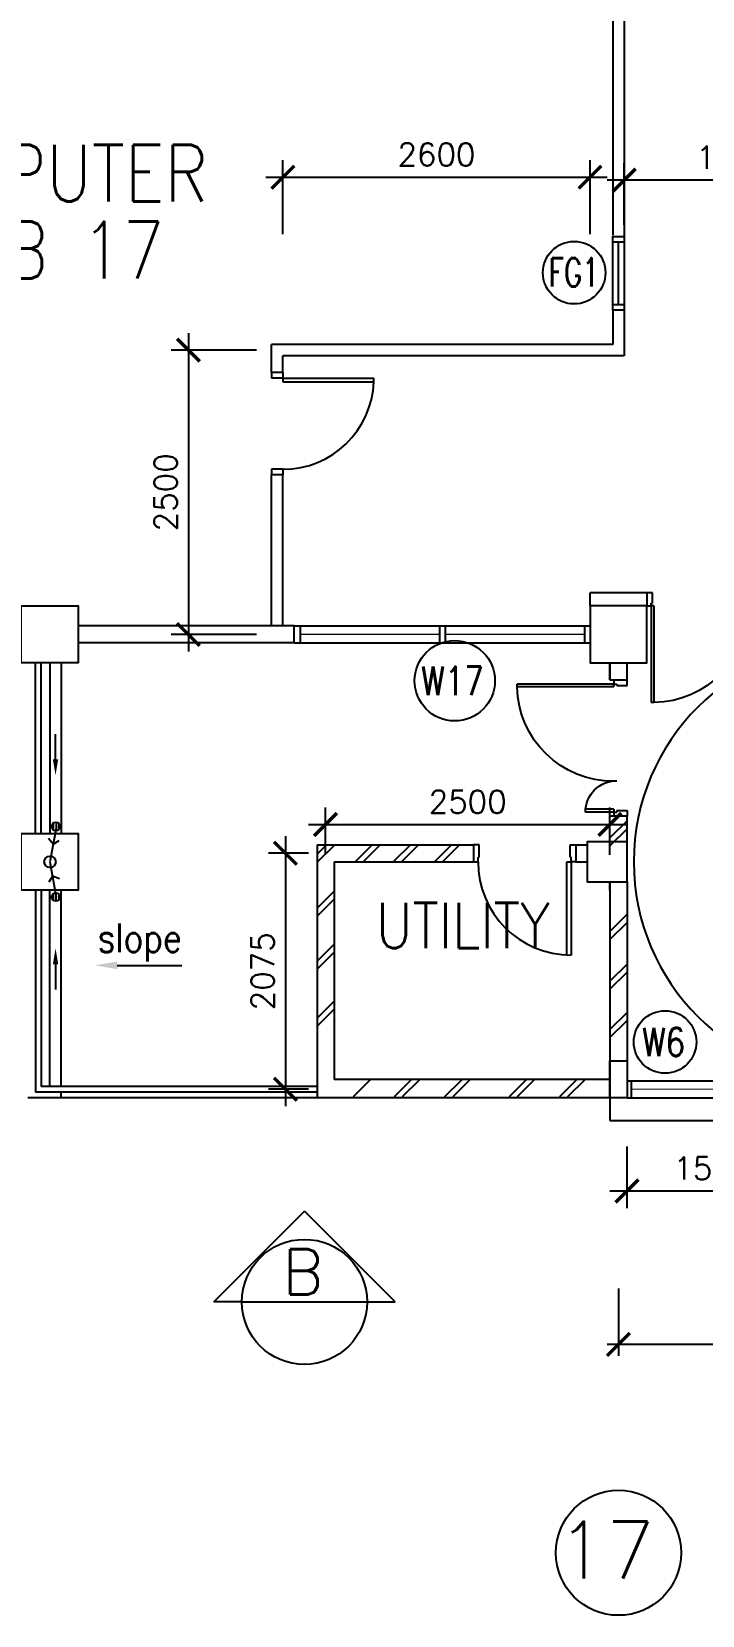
# Model space of a CAD drawing. Extents: x 2266480 to 2405436, y -858634 to -757865.
# Drawn here: x 2345360 to 2351256, y -847051 to -833124 of the extents above; entities that cross this region are included whole.
import ezdxf

# ---------------------------------------------------------------- set-up
doc = ezdxf.new("R2010")
doc.units = 0
doc.header["$LTSCALE"] = 10
doc.header["$MEASUREMENT"] = 0
doc.layers.get('0').update_dxf_attribs({"linetype": 'CONTINUOUS'})
doc.layers.get('DEFPOINTS').update_dxf_attribs({"linetype": 'CONTINUOUS'})
for name, color, linetype in [('AR', 7, 'CONTINUOUS'), ('COL', 3, 'CONTINUOUS'), ('DIM', 7, 'CONTINUOUS'), ('DOOR', 5, 'CONTINUOUS'), ('DR', 7, 'CONTINUOUS'), ('extension', 1, 'CONTINUOUS'), ('FG-T', 7, 'CONTINUOUS'), ('GRID-T', 7, 'CONTINUOUS'), ('H', 1, 'CONTINUOUS'), ('hatch', 7, 'CONTINUOUS'), ('LINE', 7, 'CONTINUOUS'), ('partition', 7, 'CONTINUOUS'), ('rail', 1, 'CONTINUOUS'), ('RWDP', 145, 'CONTINUOUS'), ('SPEC', 7, 'CONTINUOUS'), ('stair', 7, 'CONTINUOUS'), ('T50', 4, 'CONTINUOUS'), ('WALL', 2, 'CONTINUOUS'), ('WIN', 5, 'CONTINUOUS'), ('WIN-T', 7, 'CONTINUOUS')]:
    doc.layers.add(name, color=color, linetype=linetype)
doc.styles.add('ROMANS', font='romans')
doc.styles.get("Standard").update_dxf_attribs({"font": 'ROMANS.SHX'})
doc.dimstyles.new('STANDARD$0', dxfattribs={"dimscale": 0, "dimtxt": 8, "dimasz": 6, "dimexe": 1, "dimexo": 1, "dimgap": 3, "dimtad": 1, "dimdec": 0, "dimlfac": -1, "dimrnd": 1, "dimzin": 0, "dimdsep": 46, "dimtxsty": 'Standard', "dimcen": 0, "dimclrd": 5, "dimclre": 250, "dimadec": 0, "dimazin": 0, "dimtfac": 1, "dimtdec": 4, "dimtofl": 0, "dimtmove": 0, "dimatfit": 3, "dimfxl": 1, "dimtolj": 1, "dimtzin": 0, "dimarcsym": 0})

# ---------------------------------------------------------------- blocks, each defined once
blk = doc.blocks.new('FG')
at = {"layer": 'LINE', "linetype": 'Continuous'}
for points in [[(0, 0), (50, 0), (50, 100), (0, 100)], [(600, 0), (650, 0), (650, 100), (600, 100)]]:
    blk.add_lwpolyline(points, close=True, dxfattribs=at)
at = {"layer": 'LINE', "color": 5, "linetype": 'Continuous'}
for points in [[(600, 100), (50, 100)], [(50, 0), (600, 0)]]:
    blk.add_lwpolyline(points, dxfattribs=at)
at = {"layer": 'LINE', "color": 1, "linetype": 'Continuous'}
blk.add_lwpolyline([(50, 50), (600, 50)], dxfattribs=at)
blk = doc.blocks.new('_ARCHTICK')
at = {"color": 0, "linetype": 'ByBlock', "const_width": 0.15}
blk.add_lwpolyline([(-0.5, -0.5), (0.5, 0.5)], dxfattribs=at)
blk = doc.blocks.new('*D117')
at = {"layer": 'DEFPOINTS', "color": 0, "transparency": 16777216}
for p in [(2350569, -834430), (2350569, -834972), (2352519, -834972)]:
    blk.add_point(p, dxfattribs=at)
at = {"layer": 'DR', "color": 7, "lineweight": -2, "transparency": 16777216}
for p, q in [((2350569, -834822), (2350569, -834280)), ((2352519, -834822), (2352519, -834280)), ((2352669, -834430), (2350419, -834430))]:
    blk.add_line(p, q, dxfattribs=at)
at = {"layer": 'DR', "color": 7, "lineweight": -2, "transparency": 16777216, "xscale": 200, "yscale": 200, "zscale": 200, "rotation": 180}
blk.add_blockref('_ARCHTICK', (2350569, -834430), dxfattribs=at)
at = {"layer": 'DR', "color": 7, "lineweight": -2, "transparency": 16777216, "xscale": 200, "yscale": 200, "zscale": 200}
blk.add_blockref('_ARCHTICK', (2352519, -834430), dxfattribs=at)
at = {"layer": 'DR', "color": 7, "transparency": 16777216, "insert": (2351544, -834230), "char_height": 200, "attachment_point": 5, "style": 'ROMANS'}
blk.add_mtext('\\A1;1950', dxfattribs=at)
blk = doc.blocks.new('D900')
at = {"layer": 'DOOR', "color": 7}
for p, q in [((50, 100), (50, 899)), ((80, 899), (50, 899)), ((80, 100), (80, 899)), ((0, 100), (0, 0)), ((0, 100), (50, 100)), ((0, 0), (50, 0)), ((50, 100), (50, 0)), ((50, 100), (80, 100)), ((850, 100), (850, 0)), ((850, 100), (900, 100)), ((850, 0), (900, 0)), ((900, 100), (900, 0))]:
    blk.add_line(p, q, dxfattribs=at)
blk.add_arc((50, 100), 800, 0, 87.8509, dxfattribs=at)
blk = doc.blocks.new('*D129')
at = {"layer": 'DEFPOINTS', "color": 0, "transparency": 16777216}
for p in [(2350519, -844077), (2357719, -844077), (2350519, -844668)]:
    blk.add_point(p, dxfattribs=at)
at = {"layer": 'DIM', "color": 7, "lineweight": -2, "transparency": 16777216}
for p, q in [((2350519, -844177), (2350519, -844768)), ((2357719, -844177), (2357719, -844768)), ((2357819, -844668), (2350419, -844668))]:
    blk.add_line(p, q, dxfattribs=at)
at = {"layer": 'DIM', "color": 7, "lineweight": -2, "transparency": 16777216, "xscale": 200, "yscale": 200, "zscale": 200}
for p, rotation in [((2350519, -844668), 180.0000000117561), ((2357719, -844668), 1.175611608061899e-08)]:
    blk.add_blockref('_ARCHTICK', p, dxfattribs=dict(at, rotation=rotation))
at = {"layer": 'DIM', "color": 7, "transparency": 16777216, "insert": (2354119, -844468), "char_height": 200, "attachment_point": 5, "rotation": 0, "style": 'ROMANS'}
blk.add_mtext('\\A1;7200', dxfattribs=at)
blk = doc.blocks.new('D1200')
at = {"layer": 'DR', "color": 7}
for p, q in [((37, 115), (37, 965)), ((62, 115), (62, 965)), ((1138, 115), (1138, 364)), ((1163, 115), (1163, 365)), ((0, 115), (37, 115)), ((37, 115), (37, 90)), ((62, 115), (37, 115)), ((37, 90), (50, 90)), ((50, 90), (50, 0)), ((1138, 115), (1163, 115)), ((1150, 90), (1150, 0)), ((1150, 90), (1163, 90)), ((1163, 115), (1163, 90)), ((1163, 115), (1200, 115))]:
    blk.add_line(p, q, dxfattribs=at)
blk.add_arc((1163, 90), 275, 90, 180, dxfattribs=at)
at = {"layer": 'WIN', "color": 7}
for p, q in [((62, 965), (37, 965)), ((62, 965), (62, 965)), ((50, 0), (0, 0)), ((1150, 0), (1200, 0))]:
    blk.add_line(p, q, dxfattribs=at)
blk.add_arc((50, 125), 840, 359.3227, 89.147, dxfattribs=at)
blk = doc.blocks.new('*D132')
at = {"layer": 'DEFPOINTS', "color": 0, "transparency": 16777216}
for p in [(2350594, -842778), (2352094, -842778), (2352094, -843319)]:
    blk.add_point(p, dxfattribs=at)
at = {"layer": 'WIN', "color": 7, "lineweight": -2, "transparency": 16777216}
for p, q in [((2350594, -842928), (2350594, -843469)), ((2352094, -842928), (2352094, -843469)), ((2350444, -843319), (2352244, -843319))]:
    blk.add_line(p, q, dxfattribs=at)
at = {"layer": 'WIN', "color": 7, "lineweight": -2, "transparency": 16777216, "xscale": 200, "yscale": 200, "zscale": 200, "rotation": 180}
blk.add_blockref('_ARCHTICK', (2350594, -843319), dxfattribs=at)
at = {"layer": 'WIN', "color": 7, "lineweight": -2, "transparency": 16777216, "xscale": 200, "yscale": 200, "zscale": 200}
blk.add_blockref('_ARCHTICK', (2352094, -843319), dxfattribs=at)
at = {"layer": 'WIN', "color": 7, "transparency": 16777216, "insert": (2351344, -843119), "char_height": 200, "attachment_point": 5, "style": 'ROMANS'}
blk.add_mtext('\\A1;1500', dxfattribs=at)
blk = doc.blocks.new('*D316')
at = {"layer": 'DEFPOINTS', "color": 0, "transparency": 16777216}
for p in [(2350444, -840096), (2347944, -840512), (2350444, -840512)]:
    blk.add_point(p, dxfattribs=at)
at = {"layer": 'DIM', "color": 7, "lineweight": -2, "transparency": 16777216}
for p, q in [((2347944, -840362), (2347944, -839946)), ((2350444, -840362), (2350444, -839946)), ((2347794, -840096), (2350594, -840096))]:
    blk.add_line(p, q, dxfattribs=at)
at = {"layer": 'DIM', "color": 7, "lineweight": -2, "transparency": 16777216, "xscale": 200, "yscale": 200, "zscale": 200, "rotation": 180}
blk.add_blockref('_ARCHTICK', (2347944, -840096), dxfattribs=at)
at = {"layer": 'DIM', "color": 7, "lineweight": -2, "transparency": 16777216, "xscale": 200, "yscale": 200, "zscale": 200}
blk.add_blockref('_ARCHTICK', (2350444, -840096), dxfattribs=at)
at = {"layer": 'DIM', "color": 7, "transparency": 16777216, "insert": (2349194, -839896), "char_height": 200, "attachment_point": 5, "style": 'ROMANS'}
blk.add_mtext('\\A1;2500', dxfattribs=at)
blk = doc.blocks.new('*D317')
at = {"layer": 'DEFPOINTS', "color": 0, "transparency": 16777216}
for p in [(2347944, -840349), (2347591, -842424), (2347944, -842424)]:
    blk.add_point(p, dxfattribs=at)
at = {"layer": 'DIM', "color": 7, "lineweight": -2, "transparency": 16777216}
for p, q in [((2347591, -840199), (2347591, -842574)), ((2347794, -840349), (2347441, -840349)), ((2347794, -842424), (2347441, -842424))]:
    blk.add_line(p, q, dxfattribs=at)
at = {"layer": 'DIM', "color": 7, "lineweight": -2, "transparency": 16777216, "xscale": 200, "yscale": 200, "zscale": 200}
for p, rotation in [((2347591, -840349), 90), ((2347591, -842424), 270)]:
    blk.add_blockref('_ARCHTICK', p, dxfattribs=dict(at, rotation=rotation))
at = {"layer": 'DIM', "color": 7, "transparency": 16777216, "insert": (2347391, -841387), "char_height": 200, "attachment_point": 5, "rotation": 90, "style": 'ROMANS'}
blk.add_mtext('\\A1;2075', dxfattribs=at)
blk = doc.blocks.new('DR-900-B')
at = {"layer": 'DR'}
for p, q in [((0, 900), (-150, 900)), ((-150, 900), (-150, 860)), ((-150, 860), (-110, 860)), ((-110, 860), (-110, 850)), ((-110, 850), (0, 850)), ((0, 850), (0, 900)), ((-150, 40), (-970, 40)), ((-969, 80), (-150, 80)), ((-150, 80), (-150, 40)), ((-150, 40), (-110, 40)), ((-150, 0), (-150, 40)), ((0, 0), (-150, 0)), ((-110, 50), (0, 50)), ((-110, 40), (-110, 50)), ((0, 50), (0, 0))]:
    blk.add_line(p, q, dxfattribs=at)
blk.add_arc((-150, 40), 820, 90, 180, dxfattribs=at)
blk = doc.blocks.new('*D377')
at = {"layer": 'DEFPOINTS', "color": 0, "transparency": 16777216}
for p in [(2350269, -834404), (2347569, -835054), (2350269, -835054)]:
    blk.add_point(p, dxfattribs=at)
at = {"layer": 'partition', "color": 7, "lineweight": -2, "transparency": 16777216}
for p, q in [((2347569, -834904), (2347569, -834254)), ((2350269, -834904), (2350269, -834254)), ((2347419, -834404), (2350419, -834404))]:
    blk.add_line(p, q, dxfattribs=at)
at = {"layer": 'partition', "color": 7, "lineweight": -2, "transparency": 16777216, "xscale": 200, "yscale": 200, "zscale": 200, "rotation": 180}
blk.add_blockref('_ARCHTICK', (2347569, -834404), dxfattribs=at)
at = {"layer": 'partition', "color": 7, "lineweight": -2, "transparency": 16777216, "xscale": 200, "yscale": 200, "zscale": 200}
blk.add_blockref('_ARCHTICK', (2350269, -834404), dxfattribs=at)
at = {"layer": 'partition', "color": 7, "transparency": 16777216, "insert": (2348919, -834204), "char_height": 200, "attachment_point": 5, "style": 'ROMANS'}
blk.add_mtext('\\A1;2600', dxfattribs=at)
blk = doc.blocks.new('*D378')
at = {"layer": 'DEFPOINTS', "color": 0, "transparency": 16777216}
for p in [(2347488, -835924), (2346738, -838425), (2347488, -838425)]:
    blk.add_point(p, dxfattribs=at)
at = {"layer": 'partition', "color": 7, "lineweight": -2, "transparency": 16777216}
for p, q in [((2346738, -835774), (2346738, -838575)), ((2347338, -835924), (2346588, -835924)), ((2347338, -838425), (2346588, -838425))]:
    blk.add_line(p, q, dxfattribs=at)
at = {"layer": 'partition', "color": 7, "lineweight": -2, "transparency": 16777216, "xscale": 200, "yscale": 200, "zscale": 200}
for p, rotation in [((2346738, -835924), 90), ((2346738, -838425), 270)]:
    blk.add_blockref('_ARCHTICK', p, dxfattribs=dict(at, rotation=rotation))
at = {"layer": 'partition', "color": 7, "transparency": 16777216, "insert": (2346538, -837175), "char_height": 200, "attachment_point": 5, "rotation": 90, "style": 'ROMANS'}
blk.add_mtext('\\A1;2500', dxfattribs=at)

msp = doc.modelspace()

# ---------------------------------------------------------------- hatches: boundary and pattern name
at = {"layer": 'RWDP'}
h = msp.add_hatch(dxfattribs=at)
h.set_pattern_fill('ANSI31', color=0, scale=200, angle=45, style=0)
h.set_pattern_definition([(270, (654977.73, -1680496.89), (-25, -5e-15), [])])
edge = h.paths.add_edge_path()
edge.add_arc((2345573, -840114.2), 37.5, 0, 360)
h = msp.add_hatch(dxfattribs=at)
h.set_pattern_fill('ANSI31', color=0, scale=200, angle=45, style=0)
h.set_pattern_definition([(90, (654976.236, -351.318), (-25, 5e-15), [])])
edge = h.paths.add_edge_path()
edge.add_arc((2345571.5, -840734), 37.5, 0, 360)

# ---------------------------------------------------------------- linework, layer by layer
at = {"color": 0}
for p, q in [((2345519.4, -838674.1), (2345519.4, -840174.1)), ((2345619.4, -838674.1), (2345619.4, -840174.1)), ((2345570.1, -839523.2), (2345570.1, -839302)), ((2345519.4, -842399.1), (2345519.4, -840674.1)), ((2345619.4, -842399.1), (2345619.4, -840674.1)), ((2345570.1, -841325), (2345570.1, -841546.2)), ((2346113, -841334.7, 0), (2346680.2, -841334.7, 0)), ((2347944.4, -842499.1), (2345326.4, -842499.1)), ((2345619.4, -842499.1), (2345619.4, -842449.1))]:
    msp.add_line(p, q, dxfattribs=at)
for points in [[(2345546.8, -839523.2), (2345593.5, -839523.2), (2345570.1, -839663.2)], [(2345546.8, -841325), (2345593.5, -841325), (2345570.1, -841185)], [(2346113, -841301.4, 0), (2346113, -841368.1, 0), (2345913, -841334.7, 0)]]:
    msp.add_solid(points, dxfattribs=at)
at = {"layer": 'AR', "color": 0}
for p, q in [((2346961.6, -844294.6), (2347758.5, -843497.7)), ((2348555.5, -844294.6), (2347758.5, -843497.7)), ((2347208.5, -844294.6), (2346961.6, -844294.6)), ((2347208.5, -844294.6), (2348308.5, -844294.6)), ((2348308.5, -844294.6), (2348555.5, -844294.6))]:
    msp.add_line(p, q, dxfattribs=at)
msp.add_circle((2347758.5, -844294.6), 550, dxfattribs=at)
at = {"layer": 'COL', "color": 0}
for points in [[(2345269.4, -838174.1), (2345769.4, -838174.1), (2345769.4, -838674.1), (2345269.4, -838674.1)], [(2350769.4, -838174.1), (2350269.4, -838174.1), (2350269.4, -838674.1), (2350769.4, -838674.1)], [(2350769.4, -838174.1), (2350269.4, -838174.1), (2350269.4, -838674.1), (2350769.4, -838674.1)], [(2345269.4, -840174.1), (2345769.4, -840174.1), (2345769.4, -840674.1), (2345269.4, -840674.1)], [(2350594.4, -840249.1), (2350244.4, -840249.1), (2350244.4, -840599.1), (2350594.4, -840599.1)], [(2350594.4, -840249.1), (2350244.4, -840249.1), (2350244.4, -840599.1), (2350594.4, -840599.1)], [(2350444.4, -842174.1), (2350594.4, -842174.1), (2350594.4, -842499.1), (2350444.4, -842499.1)]]:
    msp.add_lwpolyline(points, close=True, dxfattribs=at)
at = {"layer": 'DR', "color": 0}
for p, q in [((2350469.4, -832549.1), (2350469.4, -834914.7)), ((2350569.4, -832549.1), (2350569.4, -834924.1)), ((2350469.4, -835574.1), (2350469.4, -835874.1)), ((2350569.4, -835574.1), (2350569.4, -835974.1)), ((2350469.4, -835874.1), (2347469.4, -835874.1)), ((2350569.4, -835974.1), (2347569.4, -835974.1))]:
    msp.add_line(p, q, dxfattribs=at)
at = {"layer": 'extension', "color": 0}
for p, q in [((2350444.4, -842499.1), (2350444.4, -842699.1)), ((2350444.4, -842699.1), (2357988.6, -842699.1))]:
    msp.add_line(p, q, dxfattribs=at)
at = {"layer": 'FG-T', "color": 0}
msp.add_circle((2350129.7, -835243.7), 275, dxfattribs=at)
at = {"layer": 'GRID-T', "color": 0}
msp.add_circle((2350519.4, -846500.7), 550, dxfattribs=at)
at = {"layer": 'H', "color": 0}
for p, q in [((2350594.4, -840063.1), (2350444.4, -840213.1)), ((2350594.4, -840133.8), (2350444.4, -840283.8)), ((2347953.6, -840274.1), (2347869.4, -840358.3)), ((2348024.3, -840274.1), (2347874.3, -840424.1)), ((2348354.5, -840274.1), (2348204.5, -840424.1)), ((2348425.2, -840274.1), (2348275.2, -840424.1)), ((2348689.6, -840274.1), (2348539.6, -840424.1)), ((2348760.3, -840274.1), (2348610.3, -840424.1)), ((2349051.1, -840274.1), (2348901.1, -840424.1)), ((2349121.8, -840274.1), (2348971.8, -840424.1)), ((2348019.4, -840681.4), (2347869.4, -840831.4)), ((2348019.4, -840752.1), (2347869.4, -840902.1)), ((2348019.4, -841147.7), (2347869.4, -841297.7)), ((2348019.4, -841218.4), (2347869.4, -841368.4)), ((2348019.4, -841650.4), (2347869.4, -841800.4)), ((2348019.4, -841721.1), (2347869.4, -841871.1))]:
    msp.add_line(p, q, dxfattribs=at)
at = {"layer": 'hatch', "color": 0}
for p, q in [((2350444.4, -841035.8), (2350594.4, -840885.8)), ((2350444.4, -841107.5), (2350594.4, -840957.5)), ((2350444.4, -841473.5), (2350594.4, -841323.5)), ((2350444.4, -841545.1), (2350594.4, -841395.1)), ((2350444.4, -841898.5), (2350594.4, -841748.5)), ((2350444.4, -841970.1), (2350594.4, -841820.1)), ((2348188.6, -842489.1), (2348338.6, -842339.1)), ((2348549.9, -842489.1), (2348699.9, -842339.1)), ((2348621.6, -842489.1), (2348771.6, -842339.1)), ((2348993.8, -842489.1), (2349143.8, -842339.1)), ((2349065.4, -842489.1), (2349215.4, -842339.1)), ((2349559.8, -842489.1), (2349709.8, -842339.1)), ((2349631.4, -842489.1), (2349781.4, -842339.1)), ((2350003.6, -842489.1), (2350153.6, -842339.1)), ((2350075.2, -842489.1), (2350225.2, -842339.1))]:
    msp.add_line(p, q, dxfattribs=at)
at = {"layer": 'partition', "color": 0}
for p, q in [((2347469.4, -836122.2), (2347469.4, -835874.1)), ((2347569.4, -836122.2), (2347569.4, -835974.1)), ((2347469.4, -838349.1), (2347469.4, -837022.2)), ((2347569.4, -838349.1), (2347569.4, -837022.2)), ((2347669.4, -838499.1), (2347669.4, -838349.1))]:
    msp.add_line(p, q, dxfattribs=at)
at = {"layer": 'rail', "color": 0}
for p, q in [((2345394.4, -840174.1), (2345394.4, -838674.1)), ((2345444.4, -840174.1), (2345444.4, -838674.1)), ((2345394.4, -840674.1), (2345394.4, -842449.1)), ((2345444.4, -840674.1), (2345444.4, -842399.1)), ((2347869.4, -842399.1), (2345444.4, -842399.1)), ((2347869.4, -842449.1), (2345394.4, -842449.1))]:
    msp.add_line(p, q, dxfattribs=at)
at = {"layer": 'RWDP', "color": 0}
for p, q in [((2345577.7, -840114.2), (2345521.3, -840424.1)), ((2345549.5, -840269.2), (2345507.4, -840220)), ((2345549.5, -840269.2), (2345602.4, -840238)), ((2345521.3, -840424.1), (2345576.2, -840734))]:
    msp.add_line(p, q, dxfattribs=at)
msp.add_lwpolyline([(2345604.1, -840573.9), (2345543.7, -840550.5), (2345511.9, -840603.1)], dxfattribs=at)
for centre, radius in [((2345573, -840114.2), 37.5), ((2345521.3, -840424.1), 50), ((2345571.5, -840734), 37.5)]:
    msp.add_circle(centre, radius, dxfattribs=at)
at = {"layer": 'stair', "color": 0}
msp.add_arc((2352578.6, -840424.1), 1925, 90, 270, dxfattribs=at)
at = {"layer": 'WALL', "color": 0}
for p, q in [((2350769.4, -838059.1), (2350769.4, -838174.1)), ((2347669.4, -838349.1), (2345769.4, -838349.1)), ((2347669.4, -838499.1), (2345769.4, -838499.1)), ((2350444.4, -838674.1), (2350444.4, -838824.1)), ((2350444.4, -838824.1), (2350444.4, -838674.1)), ((2350594.4, -838824.1), (2350594.4, -838674.1)), ((2350444.4, -838824.1), (2350594.4, -838824.1)), ((2350594.4, -840024.1), (2350444.4, -840024.1)), ((2350444.4, -840249.1), (2350444.4, -840024.1)), ((2350594.4, -840324.1), (2350594.4, -840024.1)), ((2347869.4, -840274.1), (2347869.4, -842499.1)), ((2347869.4, -840274.1), (2349244.4, -840274.1)), ((2350144.4, -840274.1), (2350244.4, -840274.1)), ((2348019.4, -840424.1), (2348019.4, -842339.1)), ((2348019.4, -840424.1), (2349244.4, -840424.1)), ((2350144.4, -840424.1), (2350244.4, -840424.1)), ((2350444.4, -840674.1), (2350444.4, -840599.1)), ((2350444.4, -840599.1), (2350444.4, -842499.1)), ((2350594.4, -840599.1), (2350594.4, -842499.1)), ((2350444.4, -842339.1), (2348019.4, -842339.1)), ((2350444.4, -842499.1), (2347869.4, -842499.1)), ((2350594.4, -842499.1), (2350444.4, -842499.1))]:
    msp.add_line(p, q, dxfattribs=at)
for points in [[(2350769.4, -838059.1), (2350269.4, -838059.1)], [(2350269.4, -838174.1), (2350269.4, -838059.1)]]:
    msp.add_lwpolyline(points, dxfattribs=at)
at = {"layer": 'WIN', "color": 0}
for p, q in [((2347669.4, -838349.1), (2350269.4, -838349.1)), ((2347719.4, -838349.1), (2347719.4, -838499.1)), ((2348944.4, -838349.1), (2348944.4, -838499.1)), ((2348994.4, -838349.1), (2348994.4, -838499.1)), ((2350219.4, -838349.1), (2350219.4, -838499.1)), ((2347669.4, -838499.1), (2350269.4, -838499.1)), ((2350594.4, -842349.1), (2352094.4, -842349.1)), ((2350632.4, -842499.1), (2350632.4, -842349.1)), ((2350594.4, -842499.1), (2352094.4, -842499.1))]:
    msp.add_line(p, q, dxfattribs=at)
at = {"layer": 'WIN', "color": 0, "const_width": 10, "flags": 128}
for points in [[(2347719.4, -838424.1), (2348944.4, -838424.1)], [(2348994.4, -838424.1), (2350219.4, -838424.1)], [(2350632.4, -842424.1), (2352056.4, -842424.1)]]:
    msp.add_lwpolyline(points, dxfattribs=at)
at = {"layer": 'WIN-T', "color": 0}
for centre, radius in [((2349079.6, -838832.2), 353.2), ((2350929.3, -842008.9), 275)]:
    msp.add_circle(centre, radius, dxfattribs=at)

# ---------------------------------------------------------------- block references
at = {"layer": 'DR', "color": 0, "xscale": -1}
for p, rotation in [((2350769.4, -838059.1), 180), ((2350594.4, -838824.1), 90)]:
    msp.add_blockref('D1200', p, dxfattribs=dict(at, rotation=rotation))
at = {"layer": 'LINE', "color": 0, "xscale": -1, "rotation": 270}
msp.add_blockref('FG', (2350469.4, -835574.1), dxfattribs=at)
at = {"layer": 'stair', "color": 0, "rotation": 270}
msp.add_blockref('D900', (2347469.4, -836122.2), dxfattribs=at)
at = {"layer": 'WALL', "color": 0, "rotation": 90}
msp.add_blockref('DR-900-B', (2350144.4, -840274.1), dxfattribs=at)

# ---------------------------------------------------------------- texts
at = {"layer": 'AR', "color": 0, "style": 'ROMANS'}
msp.add_text('B', height=400, dxfattribs=at).set_placement((2347564.3, -844229.4))
at = {"layer": 'FG-T', "color": 0, "style": 'ROMANS', "width": 0.7}
msp.add_text('FG1', height=250, dxfattribs=at).set_placement((2349906.3, -835365.8))
at = {"layer": 'GRID-T', "color": 0, "style": 'ROMANS'}
msp.add_text('17', height=500, dxfattribs=at).set_placement((2349980.2, -846726.5))
at = {"layer": 'SPEC', "color": 0, "style": 'ROMANS', "width": 0.85}
msp.add_text('slope', height=250, dxfattribs=at).set_placement((2345941.1, -841218, 0))
at = {"layer": 'T50', "color": 0, "style": 'ROMANS', "width": 0.85}
for s, height, p in [('COMPUTER', 500, (2343886.1, -834618.3)), ('LAB 17', 500, (2344485.6, -835293.9)), ('UTILITY', 400, (2348387.5, -841184))]:
    msp.add_text(s, height=height, dxfattribs=at).set_placement(p)
at = {"layer": 'WIN-T', "color": 0, "style": 'ROMANS', "width": 0.8}
for s, p in [('W17', (2348786.3, -838958)), ('W6', (2350728.6, -842134.7))]:
    msp.add_text(s, height=250, dxfattribs=at).set_placement(p)

# ---------------------------------------------------------------- dimensions: what is measured, and where the dimension line sits
at = {"layer": 'DIM', "color": 0}
dim = msp.add_linear_dim(base=(2350444.4, -840096), p1=(2347944.4, -840512.1), p2=(2350444.4, -840512.1), dimstyle='STANDARD$0', override={"dimscale": 100, "dimtxt": 2, "dimasz": 2, "dimexe": 1.5, "dimexo": 1.5, "dimgap": 1, "dimtxsty": 'ROMANS', "dimblk": 'ARCHTICK', "dimdle": 1.5, "dimclrd": 7, "dimclre": 7, "dimclrt": 7, "dimtdec": 0, "dimtmove": 2}, dxfattribs=at)
dim.commit()
dim.dimension.update_dxf_attribs({"geometry": '*D316', "text_midpoint": (2349194.4, -839896)})
dim = msp.add_linear_dim(base=(2347590.9, -842424.1), p1=(2347944.4, -840349.1), p2=(2347944.4, -842424.1), angle=90, dimstyle='STANDARD$0', override={"dimscale": 100, "dimtxt": 2, "dimasz": 2, "dimexe": 1.5, "dimexo": 1.5, "dimgap": 1, "dimtxsty": 'ROMANS', "dimblk": 'ARCHTICK', "dimdle": 1.5, "dimclrd": 7, "dimclre": 7, "dimclrt": 7, "dimtdec": 0, "dimtmove": 2}, dxfattribs=at)
dim.commit()
dim.dimension.update_dxf_attribs({"geometry": '*D317', "text_midpoint": (2347390.9, -841386.6)})
dim = msp.add_aligned_dim(p1=(2357719.4, -844077.3), p2=(2350519.4, -844077.3), distance=590.5, dimstyle='STANDARD$0', override={"dimscale": 100, "dimtxt": 2, "dimasz": 2, "dimgap": 1, "dimtxsty": 'ROMANS', "dimblk": 'ARCHTICK', "dimdle": 1, "dimclrd": 7, "dimclre": 7, "dimclrt": 7, "dimtdec": 0, "dimtmove": 2}, dxfattribs=at)
dim.commit()
dim.dimension.update_dxf_attribs({"geometry": '*D129', "text_midpoint": (2354119.4, -844467.9)})
at = {"layer": 'DR', "color": 0}
dim = msp.add_linear_dim(base=(2350569.4, -834429.7), p1=(2352519.4, -834971.7), p2=(2350569.4, -834971.7), dimstyle='STANDARD$0', override={"dimscale": 100, "dimtxt": 2, "dimasz": 2, "dimexe": 1.5, "dimexo": 1.5, "dimgap": 1, "dimtxsty": 'ROMANS', "dimblk": 'ARCHTICK', "dimdle": 1.5, "dimclrd": 7, "dimclre": 7, "dimclrt": 7, "dimtdec": 0, "dimtmove": 2}, dxfattribs=at)
dim.commit()
dim.dimension.update_dxf_attribs({"geometry": '*D117', "text_midpoint": (2351544.4, -834229.7)})
at = {"layer": 'partition', "color": 0}
dim = msp.add_linear_dim(base=(2350269.4, -834404.1), p1=(2347569.4, -835054.5), p2=(2350269.4, -835054.5), text='2600', dimstyle='STANDARD$0', override={"dimscale": 100, "dimtxt": 2, "dimasz": 2, "dimexe": 1.5, "dimexo": 1.5, "dimgap": 1, "dimtxsty": 'ROMANS', "dimblk": 'ARCHTICK', "dimdle": 1.5, "dimclrd": 7, "dimclre": 7, "dimclrt": 7, "dimtdec": 0, "dimtmove": 2}, dxfattribs=at)
dim.commit()
dim.dimension.update_dxf_attribs({"geometry": '*D377', "text_midpoint": (2348919.4, -834204.1)})
dim = msp.add_linear_dim(base=(2346738.5, -838425.1), p1=(2347488.3, -835924.1), p2=(2347488.3, -838425.1), angle=90, text='2500', dimstyle='STANDARD$0', override={"dimscale": 100, "dimtxt": 2, "dimasz": 2, "dimexe": 1.5, "dimexo": 1.5, "dimgap": 1, "dimtxsty": 'ROMANS', "dimblk": 'ARCHTICK', "dimdle": 1.5, "dimclrd": 7, "dimclre": 7, "dimclrt": 7, "dimtdec": 0, "dimtmove": 2}, dxfattribs=at)
dim.commit()
dim.dimension.update_dxf_attribs({"geometry": '*D378', "text_midpoint": (2346538.5, -837174.6)})
at = {"layer": 'WIN', "color": 0}
dim = msp.add_linear_dim(base=(2352094.4, -843319.5), p1=(2350594.4, -842778), p2=(2352094.4, -842778), dimstyle='STANDARD$0', override={"dimscale": 100, "dimtxt": 2, "dimasz": 2, "dimexe": 1.5, "dimexo": 1.5, "dimgap": 1, "dimtxsty": 'ROMANS', "dimblk": 'ARCHTICK', "dimdle": 1.5, "dimclrd": 7, "dimclre": 7, "dimclrt": 7, "dimtdec": 0, "dimtmove": 2}, dxfattribs=at)
dim.commit()
dim.dimension.update_dxf_attribs({"geometry": '*D132', "text_midpoint": (2351344.4, -843119.5)})

doc.saveas('drawing.dxf')
